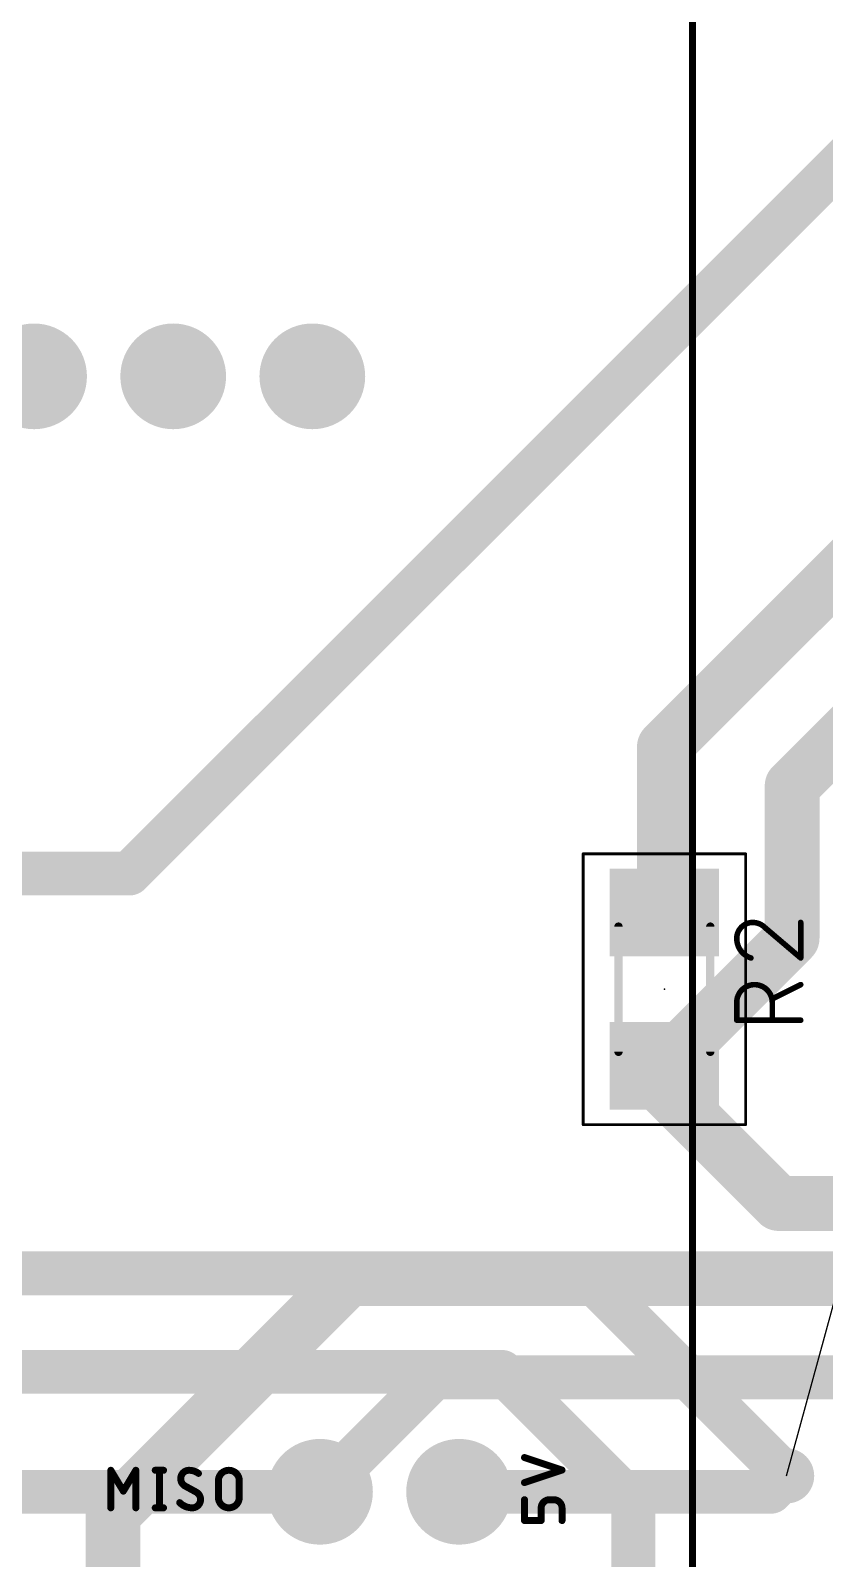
# Model space of a CAD drawing. Extents: x -35 to 140, y -8 to 139.
# Drawn here: x 108 to 122.49, y 47.29 to 75.19 of the extents above; entities that cross this region are included whole.
import ezdxf

# ---------------------------------------------------------------- set-up
doc = ezdxf.new("R2010")
doc.units = 0
for name, color, linetype in [('1', 12, 'CONTINUOUS'), ('16', 132, 'CONTINUOUS'), ('17', 110, 'CONTINUOUS'), ('18', 110, 'CONTINUOUS'), ('19', 53, 'CONTINUOUS'), ('23', 53, 'CONTINUOUS'), ('25', 253, 'CONTINUOUS'), ('39', 12, 'CONTINUOUS'), ('51', 253, 'CONTINUOUS')]:
    doc.layers.add(name, color=color, linetype=linetype)

# ---------------------------------------------------------------- blocks, each defined once
blk = doc.blocks.new('ROUNDP')
at = {"const_width": 0.5}
blk.add_lwpolyline([(0, -0.25, 1), (0, 0.25, 1), (0, -0.25)], format="xyb", dxfattribs=at)
blk = doc.blocks.new('RECT')
blk.add_solid([(-0.5, -0.5), (0.5, -0.5), (-0.5, 0.5), (0.5, 0.5)])
blk = doc.blocks.new('ROUNDV')
at = {"const_width": 0.5}
blk.add_lwpolyline([(0, -0.25, 1), (0, 0.25, 1), (0, -0.25)], format="xyb", dxfattribs=at)

msp = doc.modelspace()

# ---------------------------------------------------------------- linework, layer by layer
at = {"layer": '1'}
for points, const_width in [([(127.368, 69.914), (119.568, 62.114)], 1), ([(126.386, 65.886), (121.9, 61.4)], 1), ([(119.568, 62.114), (119.568, 59.088)], 1), ([(121.9, 61.4), (121.9, 58.62)], 1), ([(121.9, 58.62), (119.568, 56.288)], 1), ([(119.568, 56.288), (119.568, 55.86)], 1), ([(121.654, 53.774), (119.568, 55.86)], 1), ([(127.254, 53.774), (121.654, 53.774)], 1), ([(118.1, 52.5), (103.6, 52.5)], 0.8), ([(121.8, 48.8), (118.1, 52.5)], 0.8), ([(101.856, 50.7), (116.6, 50.7)], 0.8), ([(116.6, 50.7), (119, 48.3)], 0.8), ([(101.506, 48.51), (113.28, 48.51)], 0.8), ([(119, 48.3), (119, 46.6)], 0.8)]:
    msp.add_lwpolyline(points, dxfattribs=dict(at, const_width=const_width))
for points, const_width in [([(119.818, 62.114, 1), (119.318, 62.114)], 0.5), ([(119.3912, 62.2908, 1), (119.7448, 61.9372)], 0.5), ([(122.15, 61.4, 1), (121.65, 61.4)], 0.5), ([(121.7232, 61.5768, 1), (122.0768, 61.2232)], 0.5), ([(119.318, 59.088, 1), (119.818, 59.088)], 0.5), ([(122.0768, 58.4432, 1), (121.7232, 58.7968)], 0.5), ([(121.65, 58.62, 1), (122.15, 58.62)], 0.5), ([(119.818, 56.288, 1), (119.318, 56.288)], 0.5), ([(119.3912, 56.4648, 1), (119.7448, 56.1112)], 0.5), ([(119.7448, 56.0368, 1), (119.3912, 55.6832)], 0.5), ([(119.318, 55.86, 1), (119.818, 55.86)], 0.5), ([(121.654, 54.024, 1), (121.654, 53.524)], 0.5), ([(121.4772, 53.5972, 1), (121.8308, 53.9508)], 0.5), ([(118.2414, 52.6414, 1), (117.9586, 52.3586)], 0.4), ([(118.1, 52.3, 1), (118.1, 52.7)], 0.4), ([(116.7414, 50.8414, 1), (116.4586, 50.5586)], 0.4), ([(116.6, 50.5, 1), (116.6, 50.9)], 0.4), ([(121.6586, 48.6586, 1), (121.9414, 48.9414)], 0.4), ([(113.28, 48.31, 1), (113.28, 48.71)], 0.4), ([(119.2, 48.3, 1), (118.8, 48.3)], 0.4), ([(118.8586, 48.1586, 1), (119.1414, 48.4414)], 0.4)]:
    msp.add_lwpolyline(points, format="xyb", dxfattribs=dict(at, const_width=const_width))
at = {"layer": '16'}
for points, const_width in [([(109.8, 59.8), (126.668, 76.668)], 0.8), ([(84.4, 59.8), (109.8, 59.8)], 0.8), ([(113.8, 52.4), (109.5, 48.1)], 1), ([(123.08, 52.4), (113.8, 52.4)], 1), ([(115.37, 50.6), (113.28, 48.51)], 0.8), ([(124.4, 50.6), (115.37, 50.6)], 0.8), ([(121.51, 48.51), (121.8, 48.8)], 0.8), ([(115.82, 48.51), (121.51, 48.51)], 0.8), ([(109.5, 48.1), (109.5, 36.9)], 1)]:
    msp.add_lwpolyline(points, dxfattribs=dict(at, const_width=const_width))
for points, const_width in [([(109.6586, 59.9414, 1), (109.9414, 59.6586)], 0.4), ([(109.8, 59.6, 1), (109.8, 60)], 0.4), ([(113.8, 52.65, 1), (113.8, 52.15)], 0.5), ([(113.9768, 52.2232, 1), (113.6232, 52.5768)], 0.5), ([(115.37, 50.8, 1), (115.37, 50.4)], 0.4), ([(115.5114, 50.4586, 1), (115.2286, 50.7414)], 0.4), ([(121.9414, 48.6586, 1), (121.6586, 48.9414)], 0.4), ([(113.1386, 48.6514, 1), (113.4214, 48.3686)], 0.4), ([(115.82, 48.71, 1), (115.82, 48.31)], 0.4), ([(121.3686, 48.6514, 1), (121.6514, 48.3686)], 0.4), ([(121.51, 48.31, 1), (121.51, 48.71)], 0.4), ([(109.75, 48.1, 1), (109.25, 48.1)], 0.5), ([(109.3232, 48.2768, 1), (109.6768, 47.9232)], 0.5)]:
    msp.add_lwpolyline(points, format="xyb", dxfattribs=dict(at, const_width=const_width))
at = {"layer": '19'}
msp.add_line((121.8, 48.8), (132.166, 86.828), dxfattribs=at)
at = {"layer": '23'}
msp.add_point((119.568, 57.688), dxfattribs=at)
at = {"layer": '25'}
for points, const_width in [([(121.1809, 58.9072, 0.4142), (120.8888, 58.6151)], 0.1016), ([(121.4081, 58.8098, 0.2053), (121.1809, 58.9072)], 0.1016), ([(121.1809, 58.9326, 1), (121.1809, 58.8818)], 0.0508), ([(121.1809, 58.8818, 1), (121.1809, 58.9326)], 0.0508), ([(122.0826, 58.9072, 1), (122.0318, 58.9072)], 0.0508), ([(120.8888, 58.6151, 0.3252), (121.1484, 58.2581)], 0.1016), ([(120.9142, 58.6151, 1), (120.8634, 58.6151)], 0.0508), ([(120.8634, 58.6151, 1), (120.9142, 58.6151)], 0.0508), ([(121.4245, 58.8292, 1), (121.3916, 58.7905)], 0.0508), ([(121.3897, 58.7923, 1), (121.4265, 58.8274)], 0.0508), ([(121.1406, 58.2339, 1), (121.1563, 58.2823)], 0.0508), ([(122.0318, 58.2581, 1), (122.0826, 58.2581)], 0.0508), ([(122.0407, 58.2387, 1), (122.0737, 58.2774)], 0.0508), ([(121.5379, 57.447, 1), (120.8888, 57.447)], 0.1016), ([(122.0686, 57.7488, 1), (122.0458, 57.7943)], 0.0508), ([(120.9142, 57.447, 1), (120.8634, 57.447)], 0.0508), ([(121.5633, 57.447, 1), (121.5125, 57.447)], 0.0508), ([(121.5266, 57.5346, 1), (121.5493, 57.4892)], 0.0508), ([(120.8634, 57.447, 1), (120.9142, 57.447)], 0.0508), ([(121.5125, 57.447, 1), (121.5633, 57.447)], 0.0508), ([(120.8888, 57.1479, 1), (120.8888, 57.0971)], 0.0508), ([(120.8634, 57.1225, 1), (120.9142, 57.1225)], 0.0508), ([(121.5125, 57.1225, 1), (121.5633, 57.1225)], 0.0508), ([(122.0572, 57.0971, 1), (122.0572, 57.1479)], 0.0508)]:
    msp.add_lwpolyline(points, format="xyb", dxfattribs=dict(at, const_width=const_width))
at = {"layer": '25', "const_width": 0.1016}
for points in [[(122.0572, 58.2581), (122.0572, 58.9072)], [(121.4081, 58.8098), (122.0572, 58.2581)], [(122.0572, 57.7716), (121.5379, 57.5119)], [(120.8888, 57.1225), (120.8888, 57.447)], [(121.5379, 57.447), (121.5379, 57.1225)], [(122.0572, 57.1225), (120.8888, 57.1225)]]:
    msp.add_lwpolyline(points, dxfattribs=at)
at = {"layer": '39', "const_width": 0.0508}
for points in [[(118.085, 55.215), (118.085, 60.161)], [(118.085, 60.161), (121.051, 60.161)], [(121.051, 60.161), (121.051, 55.215)], [(121.051, 55.215), (118.085, 55.215)]]:
    msp.add_lwpolyline(points, dxfattribs=at)
at = {"layer": '39', "const_width": 0.0254}
for points in [[(118.0977, 60.161, 1), (118.0723, 60.161)], [(118.085, 60.1737, 1), (118.085, 60.1483)], [(121.0637, 60.161, 1), (121.0383, 60.161)], [(121.051, 60.1483, 1), (121.051, 60.1737)], [(118.085, 55.2277, 1), (118.085, 55.2023)], [(118.0723, 55.215, 1), (118.0977, 55.215)], [(121.0383, 55.215, 1), (121.0637, 55.215)], [(121.051, 55.2023, 1), (121.051, 55.2277)]]:
    msp.add_lwpolyline(points, format="xyb", dxfattribs=at)
at = {"layer": '51'}
for points, const_width in [([(120.08, 13.32), (120.08, 76.18)], 0.127), ([(118.7298, 56.545), (118.7298, 58.831)], 0.1524), ([(120.4062, 56.545), (120.4062, 58.831)], 0.1524), ([(117.6993, 48.9067), (117.0135, 49.1353)], 0.127), ([(109.4611, 48.2171), (109.4611, 48.9029)], 0.127), ([(109.4611, 48.9029), (109.6897, 48.5219)], 0.127), ([(109.6897, 48.5219), (109.9183, 48.9029)], 0.127), ([(109.9183, 48.9029), (109.9183, 48.2171)], 0.127), ([(110.2718, 48.9029), (110.4242, 48.9029)], 0.127), ([(110.348, 48.9029), (110.348, 48.2171)], 0.127), ([(117.0135, 48.6781), (117.6993, 48.9067)], 0.127), ([(111.0232, 48.5029), (110.8136, 48.6172)], 0.127), ([(111.4255, 48.4076), (111.4255, 48.7124)], 0.127), ([(111.8065, 48.7124), (111.8065, 48.4076)], 0.127), ([(110.2718, 48.2171), (110.4242, 48.2171)], 0.127), ([(117.0135, 47.9847), (117.0135, 48.3657)], 0.127), ([(117.3183, 48.2133), (117.3183, 47.9847)], 0.127), ([(117.5469, 48.3657), (117.4707, 48.3657)], 0.127), ([(117.6993, 47.9847), (117.6993, 48.2133)], 0.127), ([(117.3183, 47.9847), (117.0135, 47.9847)], 0.127)]:
    msp.add_lwpolyline(points, dxfattribs=dict(at, const_width=const_width))
for points, const_width in [([(118.7679, 58.831, 1), (118.6917, 58.831)], 0.0762), ([(120.4443, 58.831, 1), (120.3681, 58.831)], 0.0762), ([(118.6917, 56.545, 1), (118.7679, 56.545)], 0.0762), ([(120.3681, 56.545, 1), (120.4443, 56.545)], 0.0762), ([(117.0235, 49.1654, 1), (117.0035, 49.1052)], 0.0635), ([(109.4928, 48.9029, 1), (109.4293, 48.9029)], 0.0635), ([(109.4883, 48.9192, 1), (109.4338, 48.8866)], 0.0635), ([(109.95, 48.9029, 1), (109.8865, 48.9029)], 0.0635), ([(109.9455, 48.8866, 1), (109.891, 48.9192)], 0.0635), ([(110.2718, 48.9347, 1), (110.2718, 48.8712)], 0.0635), ([(110.3798, 48.9029, 1), (110.3163, 48.9029)], 0.0635), ([(110.4242, 48.8712, 1), (110.4242, 48.9347)], 0.0635), ([(110.8898, 48.9029, 0.4142), (110.7374, 48.7505)], 0.127), ([(110.8898, 48.9347, 1), (110.8898, 48.8712)], 0.0635), ([(111.0613, 48.8458, 0.1623), (110.8898, 48.9029)], 0.127), ([(110.8898, 48.8712, 1), (110.8898, 48.9347)], 0.0635), ([(111.0422, 48.8204, 1), (111.0803, 48.8711)], 0.0635), ([(111.8065, 48.7124, 1), (111.4255, 48.7124)], 0.127), ([(117.7093, 48.8766, 1), (117.6893, 48.9368)], 0.0635), ([(117.6893, 48.8766, 1), (117.7093, 48.9368)], 0.0635), ([(109.6624, 48.5382, 1), (109.7169, 48.5056)], 0.0635), ([(109.6624, 48.5056, 1), (109.7169, 48.5382)], 0.0635), ([(110.7374, 48.7505, 0.2656), (110.8136, 48.6172)], 0.127), ([(110.7692, 48.7505, 1), (110.7057, 48.7505)], 0.0635), ([(110.7057, 48.7505, 1), (110.7692, 48.7505)], 0.0635), ([(110.8288, 48.645, 1), (110.7984, 48.5893)], 0.0635), ([(110.7975, 48.5898, 1), (110.8297, 48.6445)], 0.0635), ([(111.0393, 48.5302, 1), (111.007, 48.4755)], 0.0635), ([(111.0994, 48.3695, 0.2656), (111.0232, 48.5029)], 0.127), ([(111.008, 48.475, 1), (111.0384, 48.5307)], 0.0635), ([(111.4573, 48.7124, 1), (111.3937, 48.7124)], 0.0635), ([(111.3937, 48.7124, 1), (111.4573, 48.7124)], 0.0635), ([(111.8383, 48.7124, 1), (111.7747, 48.7124)], 0.0635), ([(111.7747, 48.7124, 1), (111.8383, 48.7124)], 0.0635), ([(117.0035, 48.7082, 1), (117.0235, 48.648)], 0.0635), ([(110.2718, 48.2489, 1), (110.2718, 48.1853)], 0.0635), ([(110.4242, 48.1853, 1), (110.4242, 48.2489)], 0.0635), ([(110.7184, 48.3124, 0.2), (110.947, 48.2171)], 0.127), ([(110.7409, 48.3347, 1), (110.6958, 48.29)], 0.0635), ([(110.947, 48.2489, 1), (110.947, 48.1853)], 0.0635), ([(110.947, 48.2171, 0.4142), (111.0994, 48.3695)], 0.127), ([(110.947, 48.1854, 1), (110.947, 48.2488)], 0.0635), ([(111.1311, 48.3695, 1), (111.0676, 48.3695)], 0.0635), ([(111.0676, 48.3695, 1), (111.1311, 48.3695)], 0.0635), ([(111.4573, 48.4076, 1), (111.3937, 48.4076)], 0.0635), ([(111.3937, 48.4076, 1), (111.4573, 48.4076)], 0.0635), ([(111.4255, 48.4076, 1), (111.8065, 48.4076)], 0.127), ([(111.8383, 48.4076, 1), (111.7747, 48.4076)], 0.0635), ([(111.7747, 48.4076, 1), (111.8383, 48.4076)], 0.0635), ([(117.0453, 48.3657, 1), (116.9818, 48.3657)], 0.0635), ([(117.4707, 48.3657, 0.4142), (117.3183, 48.2133)], 0.127), ([(117.3501, 48.2133, 1), (117.2866, 48.2133)], 0.0635), ([(117.4707, 48.3974, 1), (117.4707, 48.3339)], 0.0635), ([(117.4707, 48.3339, 1), (117.4707, 48.3974)], 0.0635), ([(117.6993, 48.2133, 0.4142), (117.5469, 48.3657)], 0.127), ([(117.5469, 48.3974, 1), (117.5469, 48.3339)], 0.0635), ([(117.5469, 48.3339, 1), (117.5469, 48.3974)], 0.0635), ([(117.7311, 48.2133, 1), (117.6676, 48.2133)], 0.0635), ([(109.4293, 48.2171, 1), (109.4928, 48.2171)], 0.0635), ([(109.8865, 48.2171, 1), (109.95, 48.2171)], 0.0635), ([(110.3163, 48.2171, 1), (110.3798, 48.2171)], 0.0635), ([(117.0135, 48.0164, 1), (117.0135, 47.9529)], 0.0635), ([(116.9818, 47.9847, 1), (117.0453, 47.9847)], 0.0635), ([(117.2866, 48.2133, 1), (117.3501, 48.2133)], 0.0635), ([(117.2866, 47.9847, 1), (117.3501, 47.9847)], 0.0635), ([(117.3183, 47.9529, 1), (117.3183, 48.0164)], 0.0635), ([(117.6676, 48.2133, 1), (117.7311, 48.2133)], 0.0635), ([(117.6676, 47.9847, 1), (117.7311, 47.9847)], 0.0635)]:
    msp.add_lwpolyline(points, format="xyb", dxfattribs=dict(at, const_width=const_width))

# ---------------------------------------------------------------- block references
at = {"layer": '1', "xscale": 1.6, "yscale": 2, "rotation": 270}
for p in [(119.568, 59.088), (119.568, 56.288)]:
    msp.add_blockref('RECT', p, dxfattribs=at)
at = {"layer": '17', "xscale": 1.9304, "yscale": 1.9304}
for p in [(108.06, 68.88), (108.06, 68.88), (110.6, 68.88), (110.6, 68.88), (113.14, 68.88), (113.14, 68.88), (113.28, 48.51), (113.28, 48.51), (115.82, 48.51), (115.82, 48.51)]:
    msp.add_blockref('ROUNDP', p, dxfattribs=at)
at = {"layer": '18', "xscale": 1.0064, "yscale": 1.0064}
msp.add_blockref('ROUNDV', (121.8, 48.8), dxfattribs=at)
msp.add_blockref('ROUNDV', (121.8, 48.8), dxfattribs=at)
at = {"layer": '51', "xscale": 0.5842, "yscale": 1.8288, "rotation": 270}
for p in [(119.568, 59.0977), (119.568, 56.2783)]:
    msp.add_blockref('RECT', p, dxfattribs=at)

doc.saveas('drawing.dxf')
